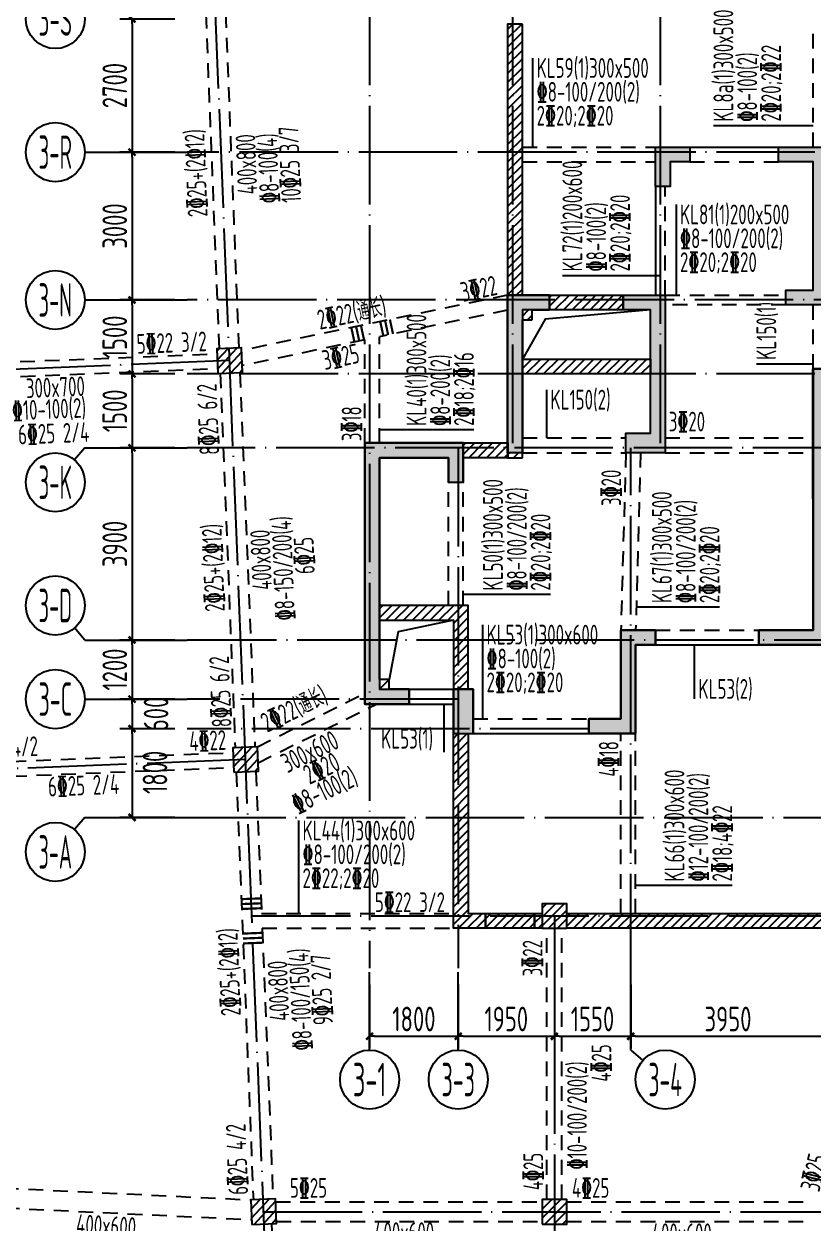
# Model space of a CAD drawing. Header units: millimetres. Extents: x 64473 to 386235, y 427387 to 703525.
# Drawn here: x 186181 to 202196, y 645745 to 670095 of the extents above; entities that cross this region are included whole.
import ezdxf
from ezdxf.enums import TextEntityAlignment as Align

# ---------------------------------------------------------------- set-up
doc = ezdxf.new("R2010")
doc.units = ezdxf.units.MM
doc.header["$LTSCALE"] = 100
doc.header["$PDMODE"] = 35
doc.header["$PDSIZE"] = 200
doc.linetypes.add('3', pattern=[5, 3, -2])
doc.linetypes.add('DOTE', pattern=[2.42, 2, -0.2, 0.02, -0.2])
for name, color, linetype in [('B-TEXT', 7, 'Continuous'), ('B-开洞', 7, 'Continuous'), ('COLU', 7, 'Continuous'), ('colu-1层', 6, 'Continuous'), ('colu-主楼', 7, 'Continuous'), ('h填实-1层', 254, 'Continuous'), ('h斜线-1层', 7, 'Continuous'), ('h斜线-墙', 7, 'Continuous'), ('h斜线-柱', 7, 'Continuous'), ('L-AXIS', 3, 'Continuous'), ('L-dote', 253, 'DOTE'), ('L-箍筋', 1, 'Continuous'), ('WALL', 3, 'Continuous'), ('wall-主楼', 2, 'Continuous'), ('垂直标注', 31, 'Continuous'), ('垂直钢筋', 27, 'Continuous'), ('梁', 4, 'Continuous'), ('梁虚线', 4, '3'), ('水平标注', 2, 'Continuous'), ('水平钢筋', 30, 'Continuous')]:
    doc.layers.add(name, color=color, linetype=linetype)
doc.styles.add('_TCH_AXIS', font='tssdeng.shx', dxfattribs={"width": 0.7, "bigfont": 'tssdchn.shx'})
doc.styles.add('COMPLEX', font='tssdeng.shx', dxfattribs={"width": 0.7, "bigfont": 'tssdchn.shx'})
doc.styles.get("Standard").update_dxf_attribs({"font": 'tssdeng.shx', "width": 0.7, "bigfont": 'tssdchn.shx'})
doc.styles.add('TSSD_Dimension', font='Tssdeng.shx', dxfattribs={"width": 0.7, "bigfont": 'tssdchn.shx'})
doc.dimstyles.new('TSSD_100_100$0', dxfattribs={"dimtxt": 300, "dimasz": 100, "dimexe": 250, "dimexo": 250, "dimgap": 100, "dimtad": 1, "dimdec": 0, "dimzin": 0, "dimdsep": 46, "dimtxsty": 'TSSD_Dimension', "dimblk": '_tsdbk', "dimblk1": '_tsdbk', "dimblk2": '_tsdbk', "dimsah": 1, "dimcen": 0, "dimclrt": 7, "dimadec": 0, "dimazin": 0, "dimtfac": 1, "dimtdec": 0, "dimtix": 1, "dimtmove": 2, "dimatfit": 3, "dimldrblk": '_tsdbk', "dimfxl": 1, "dimtolj": 1, "dimtzin": 0, "dimarcsym": 0})
pattern_1 = [(47.298773, (-467527.32, -323147.44), (-93.332309, 86.128277), [])]
pattern_2 = [(45, (-467527.32, -323147.44), (-89.802561, 89.802561), [])]
pattern_3 = [(45, (8572.51, -7581.39), (-89.802561, 89.802561), [])]

# ---------------------------------------------------------------- blocks, each defined once
blk = doc.blocks.new('_tsdbk')
blk.add_line((-1, 0), (0, 0))
at = {"const_width": 0.5}
blk.add_lwpolyline([(-0.7, -0.7), (0.7, 0.7)], dxfattribs=at)
blk = doc.blocks.new('*D254')
at = {"layer": 'Defpoints', "color": 0}
for p in [(193196, 650853), (194996, 650853), (194996, 649554)]:
    blk.add_point(p, dxfattribs=at)
at = {"layer": 'L-AXIS', "color": 0, "lineweight": -2}
for p, q in [((193196, 650603), (193196, 649304)), ((194996, 650603), (194996, 649304)), ((193296, 649554), (194896, 649554))]:
    blk.add_line(p, q, dxfattribs=at)
at = {"layer": 'L-AXIS', "color": 0, "lineweight": -2, "xscale": 100, "yscale": 100, "zscale": 100, "rotation": 180}
blk.add_blockref('_tsdbk', (193196, 649554), dxfattribs=at)
at = {"layer": 'L-AXIS', "color": 0, "lineweight": -2, "xscale": 100, "yscale": 100, "zscale": 100}
blk.add_blockref('_tsdbk', (194996, 649554), dxfattribs=at)
at = {"layer": 'L-AXIS', "color": 7, "insert": (194096, 649904), "char_height": 500, "attachment_point": 5, "style": 'TSSD_Dimension'}
blk.add_mtext('\\A1;1800', dxfattribs=at)
blk = doc.blocks.new('*D255')
at = {"layer": 'Defpoints', "color": 0}
for p in [(189495, 661495), (188374, 657595), (189495, 657595)]:
    blk.add_point(p, dxfattribs=at)
at = {"layer": 'L-AXIS', "color": 0, "lineweight": -2}
for p, q in [((189245, 661495), (188124, 661495)), ((188374, 661395), (188374, 657695)), ((189245, 657595), (188124, 657595))]:
    blk.add_line(p, q, dxfattribs=at)
at = {"layer": 'L-AXIS', "color": 0, "lineweight": -2, "xscale": 100, "yscale": 100, "zscale": 100}
for p, rotation in [((188374, 661495), 90), ((188374, 657595), 270)]:
    blk.add_blockref('_tsdbk', p, dxfattribs=dict(at, rotation=rotation))
at = {"layer": 'L-AXIS', "color": 7, "insert": (188024, 659545), "char_height": 500, "attachment_point": 5, "rotation": 90, "style": 'TSSD_Dimension'}
blk.add_mtext('\\A1;3900', dxfattribs=at)
blk = doc.blocks.new('_AXISO')
blk.add_circle((0, 0), 0.5)
at = {"layer": 'B-TEXT', "style": 'COMPLEX', "width": 1.450893}
blk.add_attdef('A', text='', height=0.56, dxfattribs=at).set_placement((0.249375, -0.28), (0.749375, -0.28), align=Align.FIT)
blk = doc.blocks.new('*D256')
at = {"layer": 'Defpoints', "color": 0}
for p in [(189495, 655795), (188374, 653995), (189495, 653995)]:
    blk.add_point(p, dxfattribs=at)
at = {"layer": 'L-AXIS', "color": 0, "lineweight": -2}
for p, q in [((189245, 655795), (188124, 655795)), ((188374, 655695), (188374, 654095)), ((189245, 653995), (188124, 653995))]:
    blk.add_line(p, q, dxfattribs=at)
at = {"layer": 'L-AXIS', "color": 0, "lineweight": -2, "xscale": 100, "yscale": 100, "zscale": 100}
for p, rotation in [((188374, 655795), 90), ((188374, 653995), 270)]:
    blk.add_blockref('_tsdbk', p, dxfattribs=dict(at, rotation=rotation))
at = {"layer": 'L-AXIS', "color": 7, "insert": (188840, 654909), "char_height": 500, "attachment_point": 5, "rotation": 90, "style": 'TSSD_Dimension'}
blk.add_mtext('\\A1;1800', dxfattribs=at)
blk = doc.blocks.new('*D257')
at = {"layer": 'Defpoints', "color": 0}
for p in [(189495, 657595), (188374, 656395), (189495, 656395)]:
    blk.add_point(p, dxfattribs=at)
at = {"layer": 'L-AXIS', "color": 0, "lineweight": -2}
for p, q in [((189245, 657595), (188124, 657595)), ((188374, 657495), (188374, 656495)), ((189245, 656395), (188124, 656395))]:
    blk.add_line(p, q, dxfattribs=at)
at = {"layer": 'L-AXIS', "color": 0, "lineweight": -2, "xscale": 100, "yscale": 100, "zscale": 100}
for p, rotation in [((188374, 657595), 90), ((188374, 656395), 270)]:
    blk.add_blockref('_tsdbk', p, dxfattribs=dict(at, rotation=rotation))
at = {"layer": 'L-AXIS', "color": 7, "insert": (188024, 656995), "char_height": 500, "attachment_point": 5, "rotation": 90, "style": 'TSSD_Dimension'}
blk.add_mtext('\\A1;1200', dxfattribs=at)
blk = doc.blocks.new('*D258')
at = {"layer": 'Defpoints', "color": 0}
for p in [(189495, 656395), (188374, 655795), (189495, 655795)]:
    blk.add_point(p, dxfattribs=at)
at = {"layer": 'L-AXIS', "color": 0, "lineweight": -2}
for p, q in [((189245, 656395), (188124, 656395)), ((188374, 656295), (188374, 655895)), ((189245, 655795), (188124, 655795))]:
    blk.add_line(p, q, dxfattribs=at)
at = {"layer": 'L-AXIS', "color": 0, "lineweight": -2, "xscale": 100, "yscale": 100, "zscale": 100}
for p, rotation in [((188374, 656395), 90), ((188374, 655795), 270)]:
    blk.add_blockref('_tsdbk', p, dxfattribs=dict(at, rotation=rotation))
at = {"layer": 'L-AXIS', "color": 7, "insert": (188862, 656095), "char_height": 500, "attachment_point": 5, "rotation": 90, "style": 'TSSD_Dimension'}
blk.add_mtext('\\A1;600', dxfattribs=at)
blk = doc.blocks.new('*D260')
at = {"layer": 'Defpoints', "color": 0}
for p in [(189495, 670195), (188374, 667495), (189495, 667495)]:
    blk.add_point(p, dxfattribs=at)
at = {"layer": 'L-AXIS', "color": 0, "lineweight": -2}
for p, q in [((189245, 670195), (188124, 670195)), ((188374, 670095), (188374, 667595)), ((189245, 667495), (188124, 667495))]:
    blk.add_line(p, q, dxfattribs=at)
at = {"layer": 'L-AXIS', "color": 0, "lineweight": -2, "xscale": 100, "yscale": 100, "zscale": 100}
for p, rotation in [((188374, 670195), 90), ((188374, 667495), 270)]:
    blk.add_blockref('_tsdbk', p, dxfattribs=dict(at, rotation=rotation))
at = {"layer": 'L-AXIS', "color": 7, "insert": (188024, 668845), "char_height": 500, "attachment_point": 5, "rotation": 90, "style": 'TSSD_Dimension'}
blk.add_mtext('\\A1;2700', dxfattribs=at)
blk = doc.blocks.new('*D261')
at = {"layer": 'Defpoints', "color": 0}
for p in [(189495, 664495), (188374, 662995), (189495, 662995)]:
    blk.add_point(p, dxfattribs=at)
at = {"layer": 'L-AXIS', "color": 0, "lineweight": -2}
for p, q in [((189245, 664495), (188124, 664495)), ((188374, 664395), (188374, 663095)), ((189245, 662995), (188124, 662995))]:
    blk.add_line(p, q, dxfattribs=at)
at = {"layer": 'L-AXIS', "color": 0, "lineweight": -2, "xscale": 100, "yscale": 100, "zscale": 100}
for p, rotation in [((188374, 664495), 90), ((188374, 662995), 270)]:
    blk.add_blockref('_tsdbk', p, dxfattribs=dict(at, rotation=rotation))
at = {"layer": 'L-AXIS', "color": 7, "insert": (188024, 663745), "char_height": 500, "attachment_point": 5, "rotation": 90, "style": 'TSSD_Dimension'}
blk.add_mtext('\\A1;1500', dxfattribs=at)
blk = doc.blocks.new('*D262')
at = {"layer": 'Defpoints', "color": 0}
for p in [(189495, 662995), (188374, 661495), (189495, 661495)]:
    blk.add_point(p, dxfattribs=at)
at = {"layer": 'L-AXIS', "color": 0, "lineweight": -2}
for p, q in [((189245, 662995), (188124, 662995)), ((188374, 662895), (188374, 661595)), ((189245, 661495), (188124, 661495))]:
    blk.add_line(p, q, dxfattribs=at)
at = {"layer": 'L-AXIS', "color": 0, "lineweight": -2, "xscale": 100, "yscale": 100, "zscale": 100}
for p, rotation in [((188374, 662995), 90), ((188374, 661495), 270)]:
    blk.add_blockref('_tsdbk', p, dxfattribs=dict(at, rotation=rotation))
at = {"layer": 'L-AXIS', "color": 7, "insert": (188024, 662245), "char_height": 500, "attachment_point": 5, "rotation": 90, "style": 'TSSD_Dimension'}
blk.add_mtext('\\A1;1500', dxfattribs=at)
blk = doc.blocks.new('*D263')
at = {"layer": 'Defpoints', "color": 0}
for p in [(189495, 667495), (188374, 664495), (189495, 664495)]:
    blk.add_point(p, dxfattribs=at)
at = {"layer": 'L-AXIS', "color": 0, "lineweight": -2}
for p, q in [((189245, 667495), (188124, 667495)), ((188374, 667395), (188374, 664595)), ((189245, 664495), (188124, 664495))]:
    blk.add_line(p, q, dxfattribs=at)
at = {"layer": 'L-AXIS', "color": 0, "lineweight": -2, "xscale": 100, "yscale": 100, "zscale": 100}
for p, rotation in [((188374, 667495), 90), ((188374, 664495), 270)]:
    blk.add_blockref('_tsdbk', p, dxfattribs=dict(at, rotation=rotation))
at = {"layer": 'L-AXIS', "color": 7, "insert": (188024, 665995), "char_height": 500, "attachment_point": 5, "rotation": 90, "style": 'TSSD_Dimension'}
blk.add_mtext('\\A1;3000', dxfattribs=at)
blk = doc.blocks.new('*D264')
at = {"layer": 'Defpoints', "color": 0}
for p in [(198496, 650853), (202446, 650853), (202446, 649554)]:
    blk.add_point(p, dxfattribs=at)
at = {"layer": 'L-AXIS', "color": 0, "lineweight": -2}
for p, q in [((198496, 650603), (198496, 649304)), ((202446, 650603), (202446, 649304)), ((198596, 649554), (202346, 649554))]:
    blk.add_line(p, q, dxfattribs=at)
at = {"layer": 'L-AXIS', "color": 0, "lineweight": -2, "xscale": 100, "yscale": 100, "zscale": 100, "rotation": 180}
blk.add_blockref('_tsdbk', (198496, 649554), dxfattribs=at)
at = {"layer": 'L-AXIS', "color": 0, "lineweight": -2, "xscale": 100, "yscale": 100, "zscale": 100}
blk.add_blockref('_tsdbk', (202446, 649554), dxfattribs=at)
at = {"layer": 'L-AXIS', "color": 7, "insert": (200471, 649904), "char_height": 500, "attachment_point": 5, "style": 'TSSD_Dimension'}
blk.add_mtext('\\A1;3950', dxfattribs=at)
blk = doc.blocks.new('*D265')
at = {"layer": 'Defpoints', "color": 0}
for p in [(196946, 650853), (198496, 650853), (198496, 649554)]:
    blk.add_point(p, dxfattribs=at)
at = {"layer": 'L-AXIS', "color": 0, "lineweight": -2}
for p, q in [((196946, 650603), (196946, 649304)), ((198496, 650603), (198496, 649304)), ((197046, 649554), (198396, 649554))]:
    blk.add_line(p, q, dxfattribs=at)
at = {"layer": 'L-AXIS', "color": 0, "lineweight": -2, "xscale": 100, "yscale": 100, "zscale": 100, "rotation": 180}
blk.add_blockref('_tsdbk', (196946, 649554), dxfattribs=at)
at = {"layer": 'L-AXIS', "color": 0, "lineweight": -2, "xscale": 100, "yscale": 100, "zscale": 100}
blk.add_blockref('_tsdbk', (198496, 649554), dxfattribs=at)
at = {"layer": 'L-AXIS', "color": 7, "insert": (197721, 649904), "char_height": 500, "attachment_point": 5, "style": 'TSSD_Dimension'}
blk.add_mtext('\\A1;1550', dxfattribs=at)
blk = doc.blocks.new('*D266')
at = {"layer": 'Defpoints', "color": 0}
for p in [(194996, 650853), (196946, 650853), (196946, 649554)]:
    blk.add_point(p, dxfattribs=at)
at = {"layer": 'L-AXIS', "color": 0, "lineweight": -2}
for p, q in [((194996, 650603), (194996, 649304)), ((196946, 650603), (196946, 649304)), ((195096, 649554), (196846, 649554))]:
    blk.add_line(p, q, dxfattribs=at)
at = {"layer": 'L-AXIS', "color": 0, "lineweight": -2, "xscale": 100, "yscale": 100, "zscale": 100, "rotation": 180}
blk.add_blockref('_tsdbk', (194996, 649554), dxfattribs=at)
at = {"layer": 'L-AXIS', "color": 0, "lineweight": -2, "xscale": 100, "yscale": 100, "zscale": 100}
blk.add_blockref('_tsdbk', (196946, 649554), dxfattribs=at)
at = {"layer": 'L-AXIS', "color": 7, "insert": (195971, 649904), "char_height": 500, "attachment_point": 5, "style": 'TSSD_Dimension'}
blk.add_mtext('\\A1;1950', dxfattribs=at)

msp = doc.modelspace()

# ---------------------------------------------------------------- hatches: boundary and pattern name
at = {"layer": 'h填实-1层'}
for points in [[(199696.5, 667294.5), (199296.5, 667294.5), (199296.5, 666794.7), (198996.5, 666794.7), (198996.5, 667594.7), (199696.5, 667594.5)], [(202596.5, 664794.9), (202596.5, 664394.9), (202496.5, 664394.9), (201646.5, 664394.9), (201646.5, 664694.9), (202196.5, 664694.9), (202196.5, 667294.7), (201496.5, 667294.7), (201496.5, 667594.7), (202496.5, 667594.7), (202496.5, 664794.9)], [(196846.5, 664294.9), (196296.5, 664294.8), (196296.5, 661394.3), (195996.5, 661394.3), (195996.5, 664594.9), (196846.5, 664594.9)], [(199196.5, 664595), (199196.5, 661794.4), (199196.5, 661394.4), (198396.5, 661394.4), (198396.5, 661794.4), (198896.5, 661794.4), (198896.5, 664294.8), (198346.5, 664294.8), (198346.5, 664595)], [(203896.3, 663094.7), (203896.3, 662794.7), (202496.5, 662794.7), (202496.5, 657494.4), (201096.5, 657494.3), (201096.5, 657794.3), (202196.5, 657794.4), (202196.2, 663094.7)], [(195096.5, 661594.3), (195096.5, 660794.3), (194796.5, 660794.3), (194796.5, 661294.4), (193396.5, 661294.4), (193396.5, 656594.3), (193996.5, 656594.3), (193996.5, 656294.3), (193096.5, 656294.3), (193096.5, 661594.3)], [(198996.5, 657794.3), (198996.5, 657494.3), (198596.5, 657494.3), (198596.5, 655694.4), (197646.5, 655694.4), (197646.5, 655994.4), (198296.5, 655994.4), (198296.5, 657794.3)], [(195296.5, 656594.3), (195296.5, 655694.3), (194896.5, 655694.3), (194896.5, 656594.3)]]:
    msp.add_hatch(color=256, dxfattribs=at).paths.add_polyline_path(points)
at = {"layer": 'h斜线-1层'}
h = msp.add_hatch(dxfattribs=at)
h.set_pattern_fill('ANSI31', color=256, scale=40, angle=-3e-12, style=0)
h.paths.add_polyline_path([(196496.5, 664294.8), (196296.5, 664294.8), (196296.5, 664094.7), (196496.5, 664094.7)])
h = msp.add_hatch(dxfattribs=at)
h.set_pattern_fill('ANSI31', color=256, scale=40, angle=-3e-12, style=0)
h.paths.add_polyline_path([(196296.5, 661394.3), (195996.5, 661394.3), (195996.5, 661294.8), (196296.5, 661294.8)])
h = msp.add_hatch(dxfattribs=at)
h.set_pattern_fill('ANSI31', color=256, scale=40, angle=-3e-12, style=0)
h.paths.add_polyline_path([(193596.5, 656794.7), (193396.5, 656794.7), (193396.5, 656594.3), (193596.5, 656594.3)])
at = {"layer": 'h斜线-墙'}
h = msp.add_hatch(dxfattribs=at)
h.set_pattern_fill('ANSI31', color=256, scale=40, style=0)
h.set_pattern_definition(pattern_3)
h.paths.add_polyline_path([(196296.5, 670094.7), (195996.5, 670094.7), (195996.5, 664594.7), (196296.5, 664594.7)])
h = msp.add_hatch(dxfattribs=at)
h.set_pattern_fill('ANSI31', color=256, scale=40, style=0)
h.set_pattern_definition(pattern_3)
h.paths.add_polyline_path([(196846.5, 664594.7), (198346.5, 664594.7), (198346.5, 664294.7), (196846.5, 664294.7)])
h = msp.add_hatch(dxfattribs=at)
h.set_pattern_fill('ANSI31', color=256, scale=40, style=0)
h.set_pattern_definition(pattern_3)
h.paths.add_polyline_path([(196298.1, 663293.9), (198896.5, 663293.9), (198896.5, 662993.9), (196298.1, 662993.9)])
h = msp.add_hatch(dxfattribs=at)
h.set_pattern_fill('ANSI31', color=256, scale=40, style=0)
h.set_pattern_definition(pattern_3)
h.paths.add_polyline_path([(195096.5, 661594.7), (196000.5, 661594.7), (196000.5, 661294.8), (195096.5, 661294.8)])
h = msp.add_hatch(dxfattribs=at)
h.set_pattern_fill('ANSI31', color=256, scale=40, style=0)
h.set_pattern_definition(pattern_3)
h.paths.add_polyline_path([(194896.5, 656594.7), (195196.5, 656594.7), (195196.5, 658294.7), (193396.5, 658294.7), (193396.5, 657994.7), (194896.5, 657994.7)])
h = msp.add_hatch(dxfattribs=at)
h.set_pattern_fill('ANSI31', color=256, scale=40, style=0)
h.set_pattern_definition(pattern_3)
h.paths.add_polyline_path([(195196.5, 655694.7), (195196.5, 652044.7), (195546.5, 652044.7), (195546.5, 651744.7), (194896.5, 651744.7), (194896.5, 655694.7)])
h = msp.add_hatch(dxfattribs=at)
h.set_pattern_fill('ANSI31', color=256, scale=40, style=0)
h.set_pattern_definition(pattern_3)
h.paths.add_polyline_path([(195546.5, 652044.7), (196546.5, 652044.7), (196546.5, 651744.7), (195546.5, 651744.7)])
h = msp.add_hatch(dxfattribs=at)
h.set_pattern_fill('ANSI31', color=256, scale=40, style=0)
h.set_pattern_definition(pattern_3)
h.paths.add_polyline_path([(196546.5, 652044.7), (196696.5, 652044.7), (196696.5, 651744.7), (196546.5, 651744.7)])
h = msp.add_hatch(dxfattribs=at)
h.set_pattern_fill('ANSI31', color=256, scale=40, style=0)
h.set_pattern_definition(pattern_3)
h.paths.add_polyline_path([(197196.5, 652044.7), (203646.5, 652044.7), (203646.5, 651744.7), (197196.5, 651744.7)])
at = {"layer": 'h斜线-柱'}
h = msp.add_hatch(dxfattribs=at)
h.set_pattern_fill('ANSI31', color=256, scale=40, angle=2.29877, style=0)
h.set_pattern_definition(pattern_1)
h.paths.add_polyline_path([(190113.5, 663003.9), (190613.1, 663024), (190593, 663523.6), (190093.4, 663503.5)])
h = msp.add_hatch(dxfattribs=at)
h.set_pattern_fill('ANSI31', color=256, scale=40, angle=2.29877, style=0)
h.set_pattern_definition(pattern_1)
h.paths.add_polyline_path([(190438.4, 654910.4), (190938, 654930.5), (190917.9, 655430.1), (190418.3, 655410)])
h = msp.add_hatch(dxfattribs=at)
h.set_pattern_fill('ANSI31', color=256, scale=40, style=0)
h.set_pattern_definition(pattern_2)
h.paths.add_polyline_path([(196696.5, 651744.7), (197196.5, 651744.7), (197196.5, 652244.7), (196696.5, 652244.7)])
h = msp.add_hatch(dxfattribs=at)
h.set_pattern_fill('ANSI31', color=256, scale=40, angle=2.29877, style=0)
h.set_pattern_definition(pattern_1)
h.paths.add_polyline_path([(190806.7, 645734.9), (191306.3, 645754.9), (191286.2, 646254.5), (190786.6, 646234.5)])
h = msp.add_hatch(dxfattribs=at)
h.set_pattern_fill('ANSI31', color=256, scale=40, style=0)
h.set_pattern_definition(pattern_2)
h.paths.add_polyline_path([(196696.5, 645744.7), (197196.5, 645744.7), (197196.5, 646244.7), (196696.5, 646244.7)])

# ---------------------------------------------------------------- linework, layer by layer
at = {"layer": 'B-开洞'}
for points in [[(198896.5, 664294.7), (196758.4, 664103), (196298.1, 663293.9)], [(194896.5, 657994.7), (193776, 657762.4), (193596.5, 656794.7)]]:
    msp.add_lwpolyline(points, dxfattribs=at)
at = {"layer": 'COLU'}
for points in [[(190113.5, 663003.9), (190613.1, 663024), (190593, 663523.6), (190093.4, 663503.5)], [(190438.4, 654910.4), (190938, 654930.5), (190917.9, 655430.1), (190418.3, 655410)], [(196696.5, 651744.7), (197196.5, 651744.7), (197196.5, 652244.7), (196696.5, 652244.7)], [(190806.7, 645734.9), (191306.3, 645754.9), (191286.2, 646254.5), (190786.6, 646234.5)], [(196696.5, 645744.7), (197196.5, 645744.7), (197196.5, 646244.7), (196696.5, 646244.7)]]:
    msp.add_lwpolyline(points, close=True, dxfattribs=at)
at = {"layer": 'colu-1层'}
for points in [[(199696.5, 667294.5), (199296.5, 667294.5), (199296.5, 666794.7), (198996.5, 666794.7), (198996.5, 667594.7), (199696.5, 667594.5)], [(202596.5, 664794.9), (202596.5, 664394.9), (202496.5, 664394.9), (201646.5, 664394.9), (201646.5, 664694.9), (202196.5, 664694.9), (202196.5, 667294.7), (201496.5, 667294.7), (201496.5, 667594.7), (202496.5, 667594.7), (202496.5, 664794.9)], [(196846.5, 664294.9), (196296.5, 664294.8), (196296.5, 661394.3), (195996.5, 661394.3), (195996.5, 664594.9), (196846.5, 664594.9)], [(199196.5, 664595), (199196.5, 661794.4), (199196.5, 661394.4), (198396.5, 661394.4), (198396.5, 661794.4), (198896.5, 661794.4), (198896.5, 664294.8), (198346.5, 664294.8), (198346.5, 664595)], [(203896.3, 663094.7), (203896.3, 662794.7), (202496.5, 662794.7), (202496.5, 657494.4), (201096.5, 657494.3), (201096.5, 657794.3), (202196.5, 657794.4), (202196.2, 663094.7)], [(195096.5, 661594.3), (195096.5, 660794.3), (194796.5, 660794.3), (194796.5, 661294.4), (193396.5, 661294.4), (193396.5, 656594.3), (193996.5, 656594.3), (193996.5, 656294.3), (193096.5, 656294.3), (193096.5, 661594.3)], [(198996.5, 657794.3), (198996.5, 657494.3), (198596.5, 657494.3), (198596.5, 655694.4), (197646.5, 655694.4), (197646.5, 655994.4), (198296.5, 655994.4), (198296.5, 657794.3)], [(195296.5, 656594.3), (195296.5, 655694.3), (194896.5, 655694.3), (194896.5, 656594.3)]]:
    msp.add_lwpolyline(points, close=True, dxfattribs=at)
at = {"layer": 'colu-主楼'}
msp.add_lwpolyline([(194896.5, 655694.7), (195296.5, 655694.7), (195296.5, 656594.7), (194896.5, 656594.7)], close=True, dxfattribs=at)
at = {"layer": 'L-AXIS'}
for p, q in [((187417.1, 667494.7), (189495.4, 667494.7)), ((187417.1, 664494.7), (189495.4, 664494.7)), ((187417.1, 661494.7), (187207.6, 661250.3)), ((187417.1, 661494.7), (189495.4, 661494.7)), ((187417.1, 657594.7), (187207.6, 657839.2)), ((187417.1, 657594.7), (189495.4, 657594.7)), ((187417.1, 656394.7), (189495.4, 656394.7)), ((187417.1, 653994.7), (187207.6, 653750.3)), ((187417.1, 653994.7), (189495.4, 653994.7)), ((193196.5, 649274.8), (193196.5, 650852.6)), ((194996.5, 649274.8), (194996.5, 650852.6)), ((198496.5, 649274.8), (198496.5, 650852.6)), ((198496.5, 649274.8), (198740.9, 649065.3))]:
    msp.add_line(p, q, dxfattribs=at)
at = {"layer": 'L-dote', "ltscale": 10}
for p, q in [((197411.7, 487429.9), (189943.7, 673465)), ((193196.5, 673271.7), (193196.5, 650935)), ((196096.5, 673271.7), (196096.5, 661494.7)), ((199096.5, 673271.7), (199096.5, 661494.7)), ((221596.5, 667494.7), (189495.4, 667494.7)), ((225996.5, 664494.7), (189495.4, 664494.7)), ((190353.2, 663263.7), (176916.6, 662724.4)), ((221596.5, 662994.7), (189495.4, 662994.7)), ((229596.5, 661494.7), (189495.4, 661494.7)), ((194996.5, 661494.7), (194996.5, 650935)), ((198496.5, 650852.6), (198496.5, 661494.7)), ((232446.5, 657594.7), (189495.4, 657594.7)), ((194996.5, 656394.7), (189495.4, 656394.7)), ((197646.5, 655794.7), (189495.4, 655794.7)), ((190678.1, 655170.3), (177241.5, 654630.9)), ((189495.4, 653994.7), (220096.5, 653994.7)), ((190805.6, 651994.7), (366607.1, 651994.7)), ((196946.5, 651994.7), (196946.5, 629494.7)), ((191046.5, 645994.7), (366607.1, 645994.7))]:
    msp.add_line(p, q, dxfattribs=at)
at = {"layer": 'L-箍筋', "const_width": 44.9}
for points in [[(193412.8, 664056.2), (193475.7, 663762.9)], [(193510.6, 664077.2), (193573.5, 663783.9)], [(193608.4, 664098.1), (193671.3, 663804.8)], [(192826.2, 663930.5), (192889, 663637.2)], [(192923.9, 663951.4), (192986.8, 663658.1)], [(193021.7, 663972.4), (193084.6, 663679.1)], [(190991.4, 652352.4), (190591.7, 652336.4)], [(190995.4, 652252.5), (190595.7, 652236.5)], [(190999.4, 652152.6), (190599.7, 652136.6)], [(191019.5, 651653), (190619.8, 651637)], [(191023.5, 651553.1), (190623.8, 651537)], [(191027.5, 651453.1), (190627.8, 651437.1)]]:
    msp.add_lwpolyline(points, dxfattribs=at)
at = {"layer": 'WALL'}
for points in [[(196296.5, 670094.7), (195996.5, 670094.7), (195996.5, 664594.7), (196296.5, 664594.7)], [(196846.5, 664594.7), (198346.5, 664594.7), (198346.5, 664294.7), (196846.5, 664294.7)], [(196298.1, 663293.9), (198896.5, 663293.9), (198896.5, 662993.9), (196298.1, 662993.9)], [(195096.5, 661594.7), (196000.5, 661594.7), (196000.5, 661294.8), (195096.5, 661294.8)], [(194896.5, 656594.7), (195196.5, 656594.7), (195196.5, 658294.7), (193396.5, 658294.7), (193396.5, 657994.7), (194896.5, 657994.7)], [(195196.5, 655694.7), (195196.5, 652044.7), (195546.5, 652044.7), (195546.5, 651744.7), (194896.5, 651744.7), (194896.5, 655694.7)], [(195546.5, 652044.7), (196546.5, 652044.7), (196546.5, 651744.7), (195546.5, 651744.7)], [(196546.5, 652044.7), (196696.5, 652044.7), (196696.5, 651744.7), (196546.5, 651744.7)], [(197196.5, 652044.7), (203646.5, 652044.7), (203646.5, 651744.7), (197196.5, 651744.7)]]:
    msp.add_lwpolyline(points, close=True, dxfattribs=at)
at = {"layer": 'wall-主楼'}
for p, q in [((196846.5, 664594.7), (195996.5, 664594.7)), ((195996.5, 664594.7), (195996.5, 661294.8)), ((196846.5, 664294.7), (196846.5, 664594.7)), ((196496.5, 664094.7), (196496.5, 664294.7)), ((196496.5, 664294.7), (196846.5, 664294.7)), ((196296.5, 661294.8), (196296.5, 664094.7)), ((196296.5, 664094.7), (196496.5, 664094.7)), ((195996.5, 661294.8), (196296.5, 661294.8))]:
    msp.add_line(p, q, dxfattribs=at)
for points in [[(198996.5, 666794.7), (198996.5, 667594.7), (199696.5, 667594.7), (199696.5, 667294.7), (199296.5, 667294.7), (199296.5, 666794.7)], [(202196.5, 664694.7), (202196.5, 667294.7), (201496.5, 667294.7), (201496.5, 667594.7), (202496.5, 667594.7), (202496.5, 664794.7), (202596.5, 664794.7), (202596.5, 664394.7), (201646.5, 664394.7), (201646.5, 664694.7)], [(198896.5, 661794.7), (198896.5, 664294.7), (198346.5, 664294.7), (198346.5, 664594.7), (199196.5, 664594.7), (199196.5, 661394.7), (198396.5, 661394.7), (198396.5, 661794.7)], [(203896.5, 663094.7), (202196.5, 663094.7), (202196.5, 657794.7), (201096.5, 657794.7), (201096.5, 657494.7), (202496.5, 657494.7), (202496.5, 662794.7), (203896.5, 662794.7)], [(195096.5, 660794.7), (195096.5, 661594.7), (193096.5, 661594.7), (193096.5, 656294.7), (193996.5, 656294.7), (193996.5, 656594.7), (193596.5, 656594.7), (193596.5, 656794.7), (193396.5, 656794.7), (193396.5, 661294.7), (194796.5, 661294.7), (194796.5, 660794.7)], [(197646.5, 655994.7), (197646.5, 655694.7), (198596.5, 655694.7), (198596.5, 657494.7), (198996.5, 657494.7), (198996.5, 657794.7), (198296.5, 657794.7), (198296.5, 655994.7)]]:
    msp.add_lwpolyline(points, close=True, dxfattribs=at)
at = {"layer": '垂直标注'}
for p, q in [((200176.2, 668033.1), (202196.5, 668033.1)), ((197110.4, 664992.5), (199096.5, 664992.5)), ((201047.1, 663199.4), (202196.5, 663199.4)), ((195312, 661859.2), (193396.5, 661859.2)), ((196868.1, 658517), (195096.5, 658517)), ((200297.5, 658263.3), (198609.6, 658263.3)), ((200553.6, 652613.4), (198596.5, 652613.4))]:
    msp.add_line(p, q, dxfattribs=at)
at = {"layer": '梁'}
for p, q in [((199696.5, 667594.7), (201496.5, 667594.7)), ((198996.5, 666794.7), (198996.5, 664594.7)), ((198996.5, 657494.7), (201096.5, 657494.7)), ((193996.5, 656594.7), (194896.5, 656594.7)), ((193996.5, 656294.7), (194896.5, 656294.7)), ((195296.5, 655694.7), (197646.5, 655694.7))]:
    msp.add_line(p, q, dxfattribs=at)
at = {"layer": '梁虚线'}
for p, q in [((189830.5, 671300.3), (190143.3, 663506.6)), ((190230.2, 671314.2), (190543.1, 663520.5)), ((202196.5, 667594.7), (202196.5, 670094.7)), ((196296.5, 667594.7), (198996.5, 667594.7)), ((196296.5, 667294.7), (198996.5, 667294.7)), ((199696.5, 667294.7), (201496.5, 667294.7)), ((199196.5, 664594.7), (199196.5, 666794.7)), ((195996.5, 664594.7), (190596.2, 663469.2)), ((199196.5, 664594.7), (201646.5, 664594.7)), ((195996.4, 664288.2), (193396.5, 663746.4)), ((201646.5, 664394.7), (199196.5, 664394.7)), ((202196.5, 663094.7), (202196.5, 664394.7)), ((193096.5, 663683.9), (190606.8, 663165)), ((193096.5, 661594.7), (193096.5, 663683.9)), ((193396.5, 661594.7), (193396.5, 663746.4)), ((184602.6, 663183), (190098.2, 663403.6)), ((184613.1, 662883.2), (190108.7, 663103.8)), ((190163.4, 663006.9), (190468.2, 655413.1)), ((190563.1, 663020.9), (190868, 655427)), ((196296.5, 661694.7), (198395.5, 661694.7)), ((199196.5, 661694.7), (202196.5, 661694.7)), ((196296.5, 661394.7), (198396.5, 661394.7)), ((198396.5, 661394.7), (198296.5, 657794.7)), ((198696.6, 661394.7), (198596.6, 657794.7)), ((199196.5, 661394.7), (202196.5, 661394.7)), ((194796.5, 658294.7), (194796.5, 660794.7)), ((195096.5, 658294.7), (195096.5, 660794.7)), ((198996.5, 657794.7), (201096.5, 657794.7)), ((190917.9, 655430.1), (193096.5, 656512.9)), ((190931.1, 655101.6), (193333.4, 656295.6)), ((195296.5, 655994.7), (197646.5, 655994.7)), ((198296.5, 652044.7), (198296.5, 655694.7)), ((198596.5, 652044.7), (198596.5, 655694.7)), ((184927.5, 655089.5), (190423.1, 655310.1)), ((184938, 654789.7), (190433.6, 655010.3)), ((190488.3, 654913.5), (190836.6, 646237.5)), ((190888, 654927.4), (191003.8, 652044.7)), ((191003.8, 652044.7), (194896.5, 652044.7)), ((191015.8, 651744.7), (194896.5, 651744.7)), ((191015.8, 651744.7), (191236.3, 646251.5)), ((196796.5, 646244.7), (196796.5, 651744.7)), ((197096.5, 646244.7), (197096.5, 651744.7)), ((185273.7, 646497.9), (190786.6, 646234.3)), ((185287.7, 646096.7), (190800.7, 645833.2)), ((191289.6, 646194.7), (196696.5, 646194.7)), ((197196.5, 646194.7), (202196.5, 646194.7)), ((191303.6, 645794.7), (196696.5, 645794.7)), ((197196.5, 645794.7), (202196.5, 645794.7)), ((191206.4, 645750.1), (191397.1, 640999.7))]:
    msp.add_line(p, q, dxfattribs=at)
at = {"layer": '水平标注'}
for p, q in [((196505.9, 669404.4), (196505.9, 667594.7)), ((199416.2, 666432), (199416.2, 664594.7)), ((196786.7, 662673.9), (196786.7, 661694.7)), ((195489.1, 657905.6), (195489.1, 655994.7)), ((199790.2, 656401.4), (199790.2, 657494.7)), ((194707.1, 655315.7), (194707.1, 656294.7)), ((191754.4, 653929.3), (191754.4, 652044.7))]:
    msp.add_line(p, q, dxfattribs=at)

# ---------------------------------------------------------------- block references
at = {"layer": 'L-AXIS'}
ref = msp.add_blockref('_AXISO', (186817.1, 670194.7), dxfattribs=dict(at, xscale=1199.999999999997, yscale=1200, zscale=1200, rotation=359.9996457873818))
ref.add_attrib('A', '3-S', dxfattribs={"color": 7, "height": 678.82, "rotation": 359.99965, "style": '_TCH_AXIS', "width": 0.355932}).set_placement((186477.7, 669855.3), (187156.5, 669855.3), align=Align.FIT)
ref = msp.add_blockref('_AXISO', (186817.1, 667494.7), dxfattribs=dict(at, xscale=1199.999999999997, yscale=1200, zscale=1200, rotation=359.9996457873818))
ref.add_attrib('A', '3-R', dxfattribs={"color": 7, "height": 678.82, "rotation": 359.99965, "style": '_TCH_AXIS', "width": 0.333333}).set_placement((186477.7, 667155.3), (187156.5, 667155.3), align=Align.FIT)
ref = msp.add_blockref('_AXISO', (186817.1, 664494.7), dxfattribs=dict(at, xscale=1199.999999999997, yscale=1200, zscale=1200, rotation=359.9996457873818))
ref.add_attrib('A', '3-N', dxfattribs={"color": 7, "height": 678.82, "rotation": 359.99965, "style": '_TCH_AXIS', "width": 0.328125}).set_placement((186477.7, 664155.3), (187156.5, 664155.3), align=Align.FIT)
ref = msp.add_blockref('_AXISO', (186817.1, 660794.7), dxfattribs=dict(at, xscale=1199.999999999997, yscale=1200, zscale=1200, rotation=359.9996457873818))
ref.add_attrib('A', '3-K', dxfattribs={"color": 7, "height": 678.82, "rotation": 359.99965, "style": '_TCH_AXIS', "width": 0.328125}).set_placement((186477.7, 660455.3), (187156.5, 660455.3), align=Align.FIT)
ref = msp.add_blockref('_AXISO', (186817.1, 658294.7), dxfattribs=dict(at, xscale=1199.999999999997, yscale=1200, zscale=1200, rotation=359.9996457873818))
ref.add_attrib('A', '3-D', dxfattribs={"color": 7, "height": 678.82, "rotation": 359.99965, "style": '_TCH_AXIS', "width": 0.33871}).set_placement((186477.7, 657955.3), (187156.5, 657955.3), align=Align.FIT)
ref = msp.add_blockref('_AXISO', (186817.1, 656394.7), dxfattribs=dict(at, xscale=1199.999999999997, yscale=1200, zscale=1200, rotation=359.9996457873818))
ref.add_attrib('A', '3-C', dxfattribs={"color": 7, "height": 678.82, "rotation": 359.99965, "style": '_TCH_AXIS', "width": 0.35}).set_placement((186477.7, 656055.3), (187156.5, 656055.3), align=Align.FIT)
ref = msp.add_blockref('_AXISO', (186817.1, 653294.7), dxfattribs=dict(at, xscale=1199.999999999997, yscale=1200, zscale=1200, rotation=359.9996457873818))
ref.add_attrib('A', '3-A', dxfattribs={"color": 7, "height": 678.82, "rotation": 359.99965, "style": '_TCH_AXIS', "width": 0.333333}).set_placement((186477.7, 652955.3), (187156.5, 652955.3), align=Align.FIT)
ref = msp.add_blockref('_AXISO', (193196.5, 648674.8), dxfattribs=dict(at, xscale=1199.999999999997, yscale=1200, zscale=1200, rotation=359.9996457873818))
ref.add_attrib('A', '3-1', dxfattribs={"color": 7, "height": 678.82, "rotation": 359.99965, "style": '_TCH_AXIS', "width": 0.388889}).set_placement((192857.1, 648335.4), (193535.9, 648335.4), align=Align.FIT)
ref = msp.add_blockref('_AXISO', (194996.5, 648674.8), dxfattribs=dict(at, xscale=1199.999999999997, yscale=1200, zscale=1200, rotation=359.9996457873818))
ref.add_attrib('A', '3-3', dxfattribs={"color": 7, "height": 678.82, "rotation": 359.99965, "style": '_TCH_AXIS', "width": 0.355932}).set_placement((194657.1, 648335.4), (195335.9, 648335.4), align=Align.FIT)
ref = msp.add_blockref('_AXISO', (199196.5, 648674.8), dxfattribs=dict(at, xscale=1199.999999999997, yscale=1200, zscale=1200, rotation=359.9996457873818))
ref.add_attrib('A', '3-4', dxfattribs={"color": 7, "height": 678.82, "rotation": 359.99965, "style": '_TCH_AXIS', "width": 0.344262}).set_placement((198857.1, 648335.4), (199535.9, 648335.4), align=Align.FIT)

# ---------------------------------------------------------------- texts
at = {"layer": '垂直标注', "width": 0.65}
for s, height, p in [('KL8a(1)300x500', 403, (200579.2, 668113.7)), ('2%%13320;2%%13322', 401, (201546.4, 668113.7)), ('%%1328-100(2)', 402, (201062.8, 668113.7)), ('KL72(1)200x600', 403, (197513.4, 665073.1)), ('2%%13320;2%%13320', 401, (198480.6, 665073.1)), ('%%1328-100(2)', 402, (197997, 665073.1)), ('KL150(1)', 403, (201450.1, 663280)), ('KL40(1)300x500', 403, (194349.6, 661939.4)), ('%%1328-200(2)', 402, (194830.8, 661939.4)), ('2%%13318;2%%13316', 401, (195312, 661939.4)), ('KL50(1)300x500', 403, (195900.9, 658597.6)), ('%%1328-100/200(2)', 402, (196384.5, 658597.6)), ('KL67(1)300x500', 403, (199330.3, 658343.9)), ('%%1328-100/200(2)', 402, (199813.9, 658343.9)), ('2%%13320;2%%13320', 401, (196868.1, 658597.6)), ('2%%13320;2%%13320', 401, (200297.5, 658343.9)), ('KL66(1)300x600', 403, (199586.4, 652694)), ('%%13212-100/200(2)', 402, (200070, 652694)), ('2%%13318;4%%13322', 401, (200553.6, 652694))]:
    msp.add_text(s, height=height, rotation=90, dxfattribs=at).set_placement(p)
at = {"layer": '垂直钢筋', "color": 0, "width": 0.65}
for s, rotation, p in [('2%%13325+(2%%13212)', 92.29876, (189907.7, 666187.5)), ('10%%13325 3/7', 92.29876, (191808.8, 666475.8)), ('400x800', 92.29876, (190921.3, 666644.8)), ('%%1328-100(4)', 92.29876, (191368.7, 666469.1)), ('8%%13325 6/2', 92.29876, (190146.7, 661358.8)), ('3%%13318', 90, (193030.7, 661629.3)), ('3%%13320', 90, (198300.4, 660315.3)), ('2%%13325+(2%%13212)', 92.29881, (190257.5, 658177.8)), ('%%1328-150/200(4)', 92.29881, (191682.2, 658002.5)), ('400x800', 92.29881, (191217.1, 658619.4)), ('6%%13325', 92.29881, (192084.9, 658940.6)), ('8%%13325 6/2', 92.29881, (190396.2, 655832.1)), ('4%%13318', 90, (198249.3, 654822.5)), ('2%%13325+(2%%13212)', 92.29877, (190581.6, 649974.4)), ('3%%13322', 90, (196703, 650770.9)), ('%%1328-100/150(4)', 92.29877, (192034, 649277.5)), ('9%%13325 2/7', 92.29877, (192453.7, 649790)), ('400x800', 92.29877, (191569.7, 649872.9)), ('4%%13325', 90, (198102.2, 648631.8)), ('%%13210-100/200(2)', 90, (197606, 646852.7)), ('6%%13325 4/2', 92.29877, (190733.6, 646342.9)), ('4%%13325', 90, (196717.2, 646431.5)), ('3%%13325', 76.41401, (202323.3, 646379.8))]:
    msp.add_text(s, height=400, rotation=rotation, dxfattribs=at).set_placement(p)
at = {"layer": '水平标注', "width": 0.65}
for s, height, p in [('KL59(1)300x500', 403, (196586.5, 669001.4)), ('%%1328-100/200(2)', 402, (196586.5, 668517.8)), ('2%%13320;2%%13320', 401, (196586.5, 668034.2)), ('KL81(1)200x500', 403, (199496.8, 666029)), ('%%1328-100/200(2)', 402, (199496.8, 665545.4)), ('2%%13320;2%%13320', 401, (199496.8, 665061.8)), ('KL150(2)', 403, (196867.3, 662270.9)), ('KL53(1)300x600', 403, (195569.7, 657502.6)), ('%%1328-100(2)', 402, (195569.7, 657019)), ('2%%13320;2%%13320', 401, (195569.7, 656535.4)), ('KL53(2)', 403, (199870.8, 656401.4)), ('KL53(1)', 403, (193430.7, 655391)), ('KL44(1)300x600', 403, (191834.8, 653527.3)), ('%%1328-100/200(2)', 402, (191834.8, 653044.9)), ('2%%13322;2%%13320', 401, (191834.8, 652562.5))]:
    msp.add_text(s, height=height, dxfattribs=at).set_placement(p)
at = {"layer": '水平钢筋', "color": 0, "width": 0.65}
for s, rotation, p in [('3%%13322', 12.09716, (195094.2, 664451.3)), ('2%%13322(通长)', 12.09716, (192185.3, 663888.5)), ('5%%13322 3/2', 2.29882, (188476.1, 663400.6)), ('3%%13325', 12.09726, (192286.5, 663070)), ('300x700', 2.29882, (186228.6, 662501)), ('%%13210-100(2)', 2.29882, (185945.4, 662050.1)), ('6%%13325 2/4', 2.29882, (186069.1, 661559.8)), ('2%%13322(通长)', 25.92935, (191116, 655711.4)), ('4%%13322', 2.29866, (189544.6, 655338)), ('300x600', 25.92935, (191528.2, 654887.6)), ('6%%13322 4/2', 2.29866, (185041, 655185.5)), ('2%%13320', 25.92935, (191978.4, 654654.5)), ('%%1328-100(2)', 25.92935, (191738.1, 654060.3)), ('6%%13325 2/4', 2.29866, (186676.8, 654416)), ('400x600', 356.74951, (187232.5, 645546.3))]:
    msp.add_text(s, height=400, rotation=rotation, dxfattribs=at).set_placement(p)
for s, p in [('3%%13320', (199269, 661827.4)), ('5%%13322 3/2', (193303.1, 652074.8)), ('5%%13325', (191579.6, 646277.4)), ('4%%13325', (197302.9, 646277.4)), ('400x600', (193291.9, 645379.5)), ('400x600', (198925.6, 645357.4))]:
    msp.add_text(s, height=400, dxfattribs=at).set_placement(p)

# ---------------------------------------------------------------- dimensions: what is measured, and where the dimension line sits
at = {"layer": 'L-AXIS'}
for base, p1, p2, picture, middle in [((188374.4, 667494.7), (189495.4, 670194.7), (189495.4, 667494.7), '*D260', (188024.4, 668844.7)), ((188374.4, 664494.7), (189495.4, 667494.7), (189495.4, 664494.7), '*D263', (188024.4, 665994.7)), ((188374.4, 662994.7), (189495.4, 664494.7), (189495.4, 662994.7), '*D261', (188024.4, 663744.7)), ((188374.4, 661494.7), (189495.4, 662994.7), (189495.4, 661494.7), '*D262', (188024.4, 662244.7)), ((188374.4, 657594.7), (189495.4, 661494.7), (189495.4, 657594.7), '*D255', (188024.4, 659544.7)), ((188374.4, 656394.7), (189495.4, 657594.7), (189495.4, 656394.7), '*D257', (188024.4, 656994.7))]:
    dim = msp.add_linear_dim(base=base, p1=p1, p2=p2, angle=90, dimstyle='TSSD_100_100$0', override={"dimtxt": 500}, dxfattribs=at)
    dim.commit()
    dim.dimension.update_dxf_attribs({"geometry": picture, "text_midpoint": middle})
for base, p1, p2, picture, middle in [((188374.4, 655794.7), (189495.4, 656394.7), (189495.4, 655794.7), '*D258', (188862.2, 656094.7)), ((188374.4, 653994.7), (189495.4, 655794.7), (189495.4, 653994.7), '*D256', (188840.5, 654908.9))]:
    dim = msp.add_linear_dim(base=base, p1=p1, p2=p2, angle=90, dimstyle='TSSD_100_100$0', override={"dimtxt": 500}, dxfattribs=at)
    dim.commit()
    dim.dimension.update_dxf_attribs({"geometry": picture, "text_midpoint": middle, "dimtype": 160})
for base, p1, p2, picture, middle in [((194996.5, 649554.2), (193196.5, 650852.6), (194996.5, 650852.6), '*D254', (194096.5, 649904.2)), ((196946.5, 649554.2), (194996.5, 650852.6), (196946.5, 650852.6), '*D266', (195971.5, 649904.2)), ((198496.5, 649554.2), (196946.5, 650852.6), (198496.5, 650852.6), '*D265', (197721.5, 649904.2)), ((202446.5, 649554.2), (198496.5, 650852.6), (202446.5, 650852.6), '*D264', (200471.5, 649904.2))]:
    dim = msp.add_linear_dim(base=base, p1=p1, p2=p2, dimstyle='TSSD_100_100$0', override={"dimtxt": 500}, dxfattribs=at)
    dim.commit()
    dim.dimension.update_dxf_attribs({"geometry": picture, "text_midpoint": middle})

doc.saveas('drawing.dxf')
